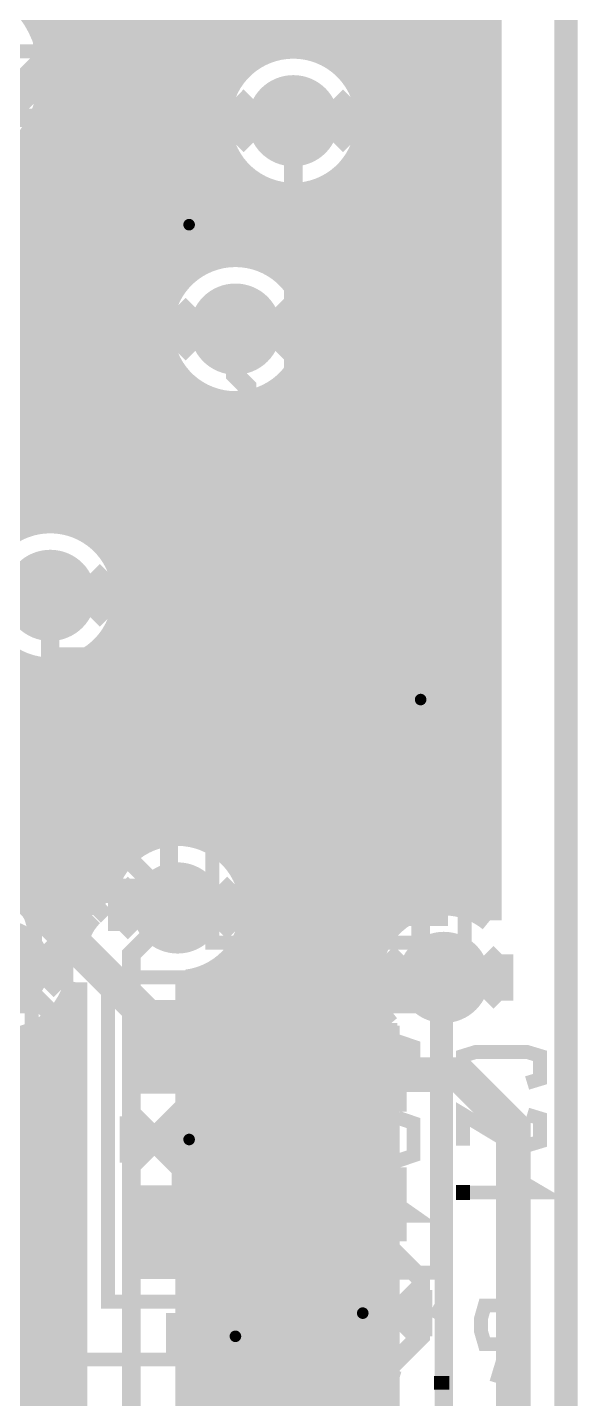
# Model space of a CAD drawing. Extents: x -10 to 131, y -93 to 209.
# Drawn here: x 124.59 to 130.63, y 148.92 to 163.96 of the extents above; entities that cross this region are included whole.
import ezdxf

# ---------------------------------------------------------------- set-up
doc = ezdxf.new("R2010")
doc.units = 0
doc.header["$MEASUREMENT"] = 0
doc.layers.get('0').update_dxf_attribs({"linetype": 'CONTINUOUS'})
for name, color, linetype in [('22-303-0_ASB', 7, 'CONTINUOUS'), ('22-303-0_AST', 7, 'CONTINUOUS'), ('22-303-0_BOT', 2, 'CONTINUOUS'), ('22-303-0_DRD', 6, 'CONTINUOUS'), ('22-303-0_DRL', 1, 'CONTINUOUS'), ('22-303-0_GND', 3, 'CONTINUOUS'), ('22-303-0_IN1', 10, 'CONTINUOUS'), ('22-303-0_SMT', 9, 'CONTINUOUS'), ('22-303-0_SPT', 11, 'CONTINUOUS'), ('22-303-0_SST', 8, 'CONTINUOUS'), ('22-303-0_TOP', 15, 'CONTINUOUS'), ('THRUHOLE_TAP', 2, 'CONTINUOUS')]:
    doc.layers.add(name, color=color, linetype=linetype)

# ---------------------------------------------------------------- blocks, each defined once
blk = doc.blocks.new('ROUND_70')
at = {"const_width": 0.29972}
blk.add_lwpolyline([(-0.14986, 0, 1), (0.14986, 0, 1)], format="xyb", close=True, dxfattribs=at)
blk = doc.blocks.new('ROUND_75')
at = {"const_width": 0.29972}
blk.add_lwpolyline([(-0.14986, 0, 1), (0.14986, 0, 1)], format="xyb", close=True, dxfattribs=at)
blk = doc.blocks.new('ROUND_116')
at = {"const_width": 0.10033}
blk.add_lwpolyline([(-0.050164, 0, 1), (0.050164, 0, 1)], format="xyb", close=True, dxfattribs=at)
blk = doc.blocks.new('ROUND_117')
at = {"const_width": 0.10033}
blk.add_lwpolyline([(-0.050164, 0, 1), (0.050164, 0, 1)], format="xyb", close=True, dxfattribs=at)
blk = doc.blocks.new('ROUND_98')
at = {"const_width": 0.50038}
blk.add_lwpolyline([(-0.25019, 0, 1), (0.25019, 0, 1)], format="xyb", close=True, dxfattribs=at)
blk = doc.blocks.new('ROUND_100')
at = {"const_width": 0.50038}
blk.add_lwpolyline([(-0.25019, 0, 1), (0.25019, 0, 1)], format="xyb", close=True, dxfattribs=at)
blk = doc.blocks.new('ROUND_101')
at = {"const_width": 0.0635}
blk.add_lwpolyline([(-0.03175, 0, 1), (0.03175, 0, 1)], format="xyb", close=True, dxfattribs=at)
blk = doc.blocks.new('ROUND_68')
at = {"const_width": 0.29972}
blk.add_lwpolyline([(-0.14986, 0, 1), (0.14986, 0, 1)], format="xyb", close=True, dxfattribs=at)
blk = doc.blocks.new('RECTANGLE_3')
blk.add_solid([(0.4826, 0.4064), (0.4826, -0.4064), (-0.4826, 0.4064), (-0.4826, -0.4064)])
blk = doc.blocks.new('RECTANGLE_6')
blk.add_solid([(0.63627, 0.51308), (0.63627, -0.51308), (-0.63627, 0.51308), (-0.63627, -0.51308)])
blk = doc.blocks.new('RECTANGLE_53')
blk.add_solid([(0.29972, 0.19939), (0.29972, -0.19939), (-0.29972, 0.19939), (-0.29972, -0.19939)])
blk = doc.blocks.new('RECTANGLE_55')
blk.add_solid([(0.22479, 0.82423), (0.22479, -0.82423), (-0.22479, 0.82423), (-0.22479, -0.82423)])
blk = doc.blocks.new('ROUND_108')
at = {"const_width": 0.10033}
blk.add_lwpolyline([(-0.050164, 0, 1), (0.050164, 0, 1)], format="xyb", close=True, dxfattribs=at)

msp = doc.modelspace()

# ---------------------------------------------------------------- linework, layer by layer
at = {"layer": '22-303-0_ASB', "const_width": 0.254}
msp.add_lwpolyline([(111.00054, 208.99374), (111.00054, 198.99376), (116.0018, 198.99376), (116.0018, 208.99374), (130.50012, 208.99374), (130.50012, -31.00578), (-9.4996, -31.00578), (-9.4996, 208.99374), (111.00054, 208.99374)], dxfattribs=at)
at = {"layer": '22-303-0_AST'}
for points, const_width in [([(111.00054, 208.99374), (111.00054, 198.99376), (116.0018, 198.99376), (116.0018, 208.99374), (130.50012, 208.99374), (130.50012, -31.00578), (-9.4996, -31.00578), (-9.4996, 208.99374), (111.00054, 208.99374)], 0.254), ([(127.762, 166.497), (122.428, 166.497), (122.428, 163.703), (127.762, 163.703), (127.762, 166.497)], 0.1524), ([(126.14402, 162.97402), (126.14402, 154.52598), (118.0211, 154.52598), (117.69598, 154.8511), (117.69598, 156.79928), (118.0211, 157.1244), (117.69598, 157.44952), (117.69598, 162.97402), (126.14402, 162.97402)], 0.20066), ([(129.3876, 153.924), (129.3876, 155.9814), (126.619, 155.9814), (126.619, 153.924), (129.3876, 153.924)], 0.1524), ([(127.88138, 155.48102), (127.88138, 154.6352), (127.82296, 154.46502), (127.46736, 154.46502), (127.40894, 154.6352), (127.40894, 155.48102)], 0.1524), ([(128.66116, 154.97302), (128.30556, 154.97302), (128.24714, 155.1432), (128.24714, 155.31338), (128.30556, 155.48102), (128.66116, 155.48102), (128.71958, 155.31338), (128.71958, 155.1432), (128.48336, 154.46502)], 0.1524), ([(127.254, 149.987), (125.476, 149.987), (125.476, 153.543), (127.254, 153.543), (127.254, 149.987)], 0.1524), ([(122.9995, 153.2255), (122.9995, 150.3045), (124.6378, 150.3045), (124.6378, 153.2255), (122.9995, 153.2255)], 0.1524), ([(127.4445, 153.2255), (127.4445, 150.3045), (129.0828, 150.3045), (129.0828, 153.2255), (127.4445, 153.2255)], 0.1524), ([(126.03734, 152.34158), (125.86716, 152.4), (125.86716, 152.7556), (126.03734, 152.81402), (126.71552, 152.81402), (126.88316, 152.7556), (126.88316, 152.4), (126.71552, 152.34158)], 0.1524), ([(127.9779, 152.36952), (127.81026, 152.42794), (127.81026, 152.78354), (127.9779, 152.84196), (128.65608, 152.84196), (128.82626, 152.78354), (128.82626, 152.42794), (128.65608, 152.36952)], 0.1524), ([(127.81026, 151.53132), (127.81026, 152.00376), (128.4859, 151.53132), (128.65608, 151.53132), (128.82626, 151.58974), (128.82626, 151.94534), (128.65608, 152.00376)], 0.1524), ([(125.86716, 151.62022), (125.86716, 151.85898)], 0.1524), ([(125.86716, 151.7396), (126.88316, 151.7396), (126.71552, 151.85898)], 0.1524), ([(126.37516, 150.84298), (126.37516, 151.19858), (126.54534, 151.257), (126.71552, 151.257), (126.88316, 151.19858), (126.88316, 150.84298), (126.71552, 150.78202), (126.54534, 150.78202), (125.86716, 151.02078)], 0.1524), ([(127.81026, 150.80996), (127.81026, 151.04872)], 0.1524), ([(127.81026, 150.92934), (128.82626, 150.92934), (128.65608, 151.04872)], 0.1524), ([(128.016, 145.288), (123.444, 145.288), (123.444, 147.066), (123.698, 147.32), (123.444, 147.574), (123.444, 149.352), (128.016, 149.352), (128.016, 145.288)], 0.1524)]:
    msp.add_lwpolyline(points, dxfattribs=dict(at, const_width=const_width))
at = {"layer": '22-303-0_BOT'}
for points, const_width in [([(126.6952, 208.28), (126.6952, 161.4424)], 0.254), ([(126.9238, 208.28), (126.9238, 163.49726)], 0.254), ([(127.1524, 208.28), (127.1524, 163.6649)], 0.254), ([(129.4384, 208.28), (129.4384, 154.29992)], 0.254), ([(129.667, 208.28), (129.667, 154.17038)], 0.254), ([(129.2098, 205.37678), (129.2098, 154.34818)], 0.254), ([(127.381, 205.26502), (127.381, 163.73856)], 0.254), ([(127.6096, 204.978), (127.6096, 163.7411)], 0.254), ([(128.9812, 205.02626), (128.9812, 154.3304)], 0.254), ([(127.8382, 204.82814), (127.8382, 163.6776)], 0.254), ([(128.0668, 204.75194), (128.0668, 163.52266)], 0.254), ([(128.524, 204.76464), (128.524, 154.04084)], 0.254), ([(128.7526, 204.85608), (128.7526, 154.2415)], 0.254), ([(128.2954, 204.73162), (128.2954, 163.12134)], 0.254), ([(126.4666, 167.69588), (126.4666, 161.3535)], 0.254), ([(126.238, 167.30472), (126.238, 161.15284)], 0.254), ([(124.8664, 167.1447), (124.8664, 158.54172)], 0.254), ([(125.095, 167.02786), (125.095, 158.50108)], 0.254), ([(125.7808, 167.01262), (125.7808, 154.97048)], 0.254), ([(126.0094, 167.11676), (126.0094, 155.0797)], 0.254), ([(125.3236, 166.97198), (125.3236, 158.3817)], 0.254), ([(125.5522, 166.9669), (125.5522, 158.11754)], 0.254), ([(129.667, 163.957), (124.72162, 163.957)], 0.254), ([(127.32766, 163.7284), (124.80544, 163.7284)], 0.254), ([(129.667, 163.7284), (127.68834, 163.7284)], 0.254), ([(126.9238, 163.4998), (124.83846, 163.4998)], 0.254), ([(129.667, 163.4998), (128.08966, 163.4998)], 0.254), ([(126.7714, 163.2712), (124.82576, 163.2712)], 0.254), ([(129.667, 163.2712), (128.2446, 163.2712)], 0.254), ([(126.70536, 163.0426), (124.7648, 163.0426)], 0.254), ([(129.667, 163.0426), (128.3081, 163.0426)], 0.254), ([(124.6378, 162.79876), (124.6378, 158.51632)], 0.254), ([(126.71044, 162.814), (124.64796, 162.814)], 0.254), ([(129.667, 162.814), (128.30556, 162.814)], 0.254), ([(128.2954, 162.76066), (128.2954, 136.39546)], 0.254), ([(126.78156, 162.5854), (124.4473, 162.5854)], 0.254), ([(129.667, 162.5854), (128.2319, 162.5854)], 0.254), ([(126.9492, 162.3568), (124.03328, 162.3568)], 0.254), ([(126.9238, 162.3822), (126.9238, 161.46018)], 0.254), ([(129.667, 162.3568), (128.06426, 162.3568)], 0.254), ([(128.0668, 162.3568), (128.0668, 136.16686)], 0.254), ([(127.1524, 162.21456), (127.1524, 161.41192)], 0.254), ([(127.8382, 162.2044), (127.8382, 135.93826)], 0.254), ([(129.667, 162.1282), (113.5126, 162.1282)], 0.254), ([(127.381, 162.14344), (127.381, 161.28238)], 0.254), ([(127.6096, 162.13836), (127.6096, 160.9852)], 0.254), ([(129.667, 161.8996), (113.5126, 161.8996)], 0.254), ([(129.667, 161.671), (113.5126, 161.671)], 0.254), ([(126.69266, 161.4424), (113.5126, 161.4424)], 0.254), ([(129.667, 161.4424), (127.05334, 161.4424)], 0.254), ([(126.2888, 161.2138), (113.5126, 161.2138)], 0.254), ([(129.667, 161.2138), (127.45466, 161.2138)], 0.254), ([(126.1364, 160.9852), (113.5126, 160.9852)], 0.254), ([(129.667, 160.9852), (127.6096, 160.9852)], 0.254), ([(126.07036, 160.7566), (113.5126, 160.7566)], 0.254), ([(129.667, 160.7566), (127.6731, 160.7566)], 0.254), ([(126.07544, 160.528), (113.5126, 160.528)], 0.254), ([(129.667, 160.528), (127.67056, 160.528)], 0.254), ([(126.14656, 160.2994), (113.5126, 160.2994)], 0.254), ([(129.667, 160.2994), (127.5969, 160.2994)], 0.254), ([(127.6096, 160.32226), (127.6096, 135.70966)], 0.254), ([(126.3142, 160.0708), (113.5126, 160.0708)], 0.254), ([(126.238, 160.15462), (126.238, 155.11272)], 0.254), ([(129.667, 160.0708), (127.42926, 160.0708)], 0.254), ([(126.4666, 159.9565), (126.4666, 155.0797)], 0.254), ([(127.381, 160.02762), (127.381, 135.48106)], 0.254), ([(129.667, 159.8422), (113.5126, 159.8422)], 0.254), ([(126.6952, 159.8676), (126.6952, 154.97048)], 0.254), ([(126.9238, 159.84728), (126.9238, 154.73172)], 0.254), ([(127.1524, 159.89554), (127.1524, 135.25246)], 0.254), ([(129.667, 159.6136), (113.5126, 159.6136)], 0.254), ([(129.667, 159.385), (113.5126, 159.385)], 0.254), ([(129.667, 159.1564), (113.5126, 159.1564)], 0.254), ([(129.667, 158.9278), (113.5126, 158.9278)], 0.254), ([(129.667, 158.6992), (113.5126, 158.6992)], 0.254), ([(124.50826, 158.4706), (113.5126, 158.4706)], 0.254), ([(129.667, 158.4706), (125.1712, 158.4706)], 0.254), ([(129.667, 158.242), (125.46838, 158.242)], 0.254), ([(129.667, 158.0134), (125.59792, 158.0134)], 0.254), ([(129.667, 157.7848), (125.64618, 157.7848)], 0.254), ([(129.667, 157.5562), (125.6284, 157.5562)], 0.254), ([(129.667, 157.3276), (125.5395, 157.3276)], 0.254), ([(125.5522, 157.35046), (125.5522, 154.73172)], 0.254), ([(125.3236, 157.0863), (125.3236, 154.25166)], 0.254), ([(129.667, 157.099), (125.33884, 157.099)], 0.254), ([(124.6378, 156.95168), (124.6378, 154.41676)], 0.254), ([(124.8664, 156.92628), (124.8664, 154.27706)], 0.254), ([(125.095, 156.96692), (125.095, 153.9367)], 0.254), ([(129.667, 156.8704), (118.53672, 156.8704)], 0.254), ([(129.667, 156.6418), (118.51132, 156.6418)], 0.254), ([(129.667, 156.4132), (118.41226, 156.4132)], 0.254), ([(129.667, 156.1846), (118.19382, 156.1846)], 0.254), ([(129.667, 155.956), (115.3287, 155.956)], 0.254), ([(129.667, 155.7274), (115.2906, 155.7274)], 0.254), ([(129.667, 155.4988), (115.2906, 155.4988)], 0.254), ([(129.667, 155.2702), (115.2906, 155.2702)], 0.254), ([(125.90526, 155.0416), (115.2906, 155.0416)], 0.254), ([(129.667, 155.0416), (126.5682, 155.0416)], 0.254), ([(125.61062, 154.813), (122.03684, 154.813)], 0.254), ([(129.667, 154.813), (126.86538, 154.813)], 0.254), ([(125.47854, 154.5844), (122.2375, 154.5844)], 0.254), ([(129.667, 154.5844), (126.99492, 154.5844)], 0.254), ([(125.4252, 154.3558), (124.75972, 154.3558)], 0.254), ([(125.43282, 154.36088), (125.30582, 154.23388)], 0.254), ([(129.667, 154.3558), (127.04318, 154.3558)], 0.254), ([(126.238, 154.305), (125.73, 153.797), (125.73, 145.542)], 0.2032), ([(125.21692, 154.1272), (124.99848, 154.1272)], 0.254), ([(128.6002, 154.1272), (127.0254, 154.1272)], 0.254), ([(125.12802, 153.8986), (125.1077, 153.8986)], 0.254), ([(126.9238, 153.87828), (126.9238, 135.02386)], 0.254), ([(128.43256, 153.8986), (126.9365, 153.8986)], 0.254), ([(126.6952, 153.63952), (126.6952, 134.79526)], 0.254), ([(128.36144, 153.67), (126.73584, 153.67)], 0.254), ([(125.1204, 153.48966), (125.1204, 146.07032)], 0.254), ([(126.3396, 153.50236), (126.3396, 146.07032)], 0.254), ([(126.4666, 153.5303), (126.4666, 145.8722)], 0.254), ([(129.159, 153.543), (129.159, 146.304)], 0.2032), ([(125.095, 153.40076), (125.095, 146.03984)], 0.254), ([(128.35636, 153.4414), (126.3396, 153.4414)], 0.254), ([(125.1204, 153.2128), (124.99848, 153.2128)], 0.254), ([(128.4224, 153.2128), (126.3396, 153.2128)], 0.254), ([(124.8664, 153.06294), (124.8664, 138.0617)], 0.254), ([(128.524, 153.04262), (128.524, 146.80184)], 0.254), ([(128.5494, 153.01214), (128.5494, 146.83232)], 0.254), ([(124.6378, 152.9207), (124.6378, 146.47672)], 0.254), ([(125.1204, 152.9842), (124.75972, 152.9842)], 0.254), ([(128.5494, 152.9842), (126.3396, 152.9842)], 0.254), ([(125.1204, 152.7556), (122.1486, 152.7556)], 0.254), ([(128.5494, 152.7556), (126.3396, 152.7556)], 0.254), ([(125.1204, 152.527), (122.1486, 152.527)], 0.254), ([(128.5494, 152.527), (126.3396, 152.527)], 0.254), ([(125.1204, 152.2984), (122.1486, 152.2984)], 0.254), ([(128.5494, 152.2984), (126.3396, 152.2984)], 0.254), ([(125.1204, 152.0698), (122.1486, 152.0698)], 0.254), ([(128.5494, 152.0698), (126.3396, 152.0698)], 0.254), ([(125.1204, 151.8412), (122.1486, 151.8412)], 0.254), ([(128.5494, 151.8412), (126.3396, 151.8412)], 0.254), ([(125.1204, 151.6126), (122.1486, 151.6126)], 0.254), ([(128.5494, 151.6126), (126.3396, 151.6126)], 0.254), ([(125.1204, 151.384), (122.1486, 151.384)], 0.254), ([(128.5494, 151.384), (126.3396, 151.384)], 0.254), ([(125.1204, 151.1554), (122.1486, 151.1554)], 0.254), ([(128.5494, 151.1554), (126.3396, 151.1554)], 0.254), ([(125.1204, 150.9268), (122.1486, 150.9268)], 0.254), ([(128.5494, 150.9268), (126.3396, 150.9268)], 0.254), ([(125.1204, 150.6982), (122.1486, 150.6982)], 0.254), ([(128.5494, 150.6982), (126.3396, 150.6982)], 0.254), ([(125.1204, 150.4696), (122.1486, 150.4696)], 0.254), ([(128.5494, 150.4696), (126.3396, 150.4696)], 0.254), ([(125.1204, 150.241), (122.1486, 150.241)], 0.254), ([(128.5494, 150.241), (126.3396, 150.241)], 0.254), ([(125.1204, 150.0124), (122.1486, 150.0124)], 0.254), ([(128.5494, 150.0124), (126.3396, 150.0124)], 0.254), ([(125.1204, 149.7838), (122.1486, 149.7838)], 0.254), ([(128.5494, 149.7838), (126.3396, 149.7838)], 0.254), ([(125.1204, 149.5552), (122.1486, 149.5552)], 0.254), ([(128.5494, 149.5552), (126.3396, 149.5552)], 0.254), ([(125.1204, 149.3266), (122.1486, 149.3266)], 0.254), ([(128.5494, 149.3266), (126.3396, 149.3266)], 0.254), ([(125.1204, 149.098), (122.1486, 149.098)], 0.254), ([(128.5494, 149.098), (126.3396, 149.098)], 0.254), ([(125.1204, 148.8694), (122.1486, 148.8694)], 0.254), ([(128.5494, 148.8694), (126.3396, 148.8694)], 0.254)]:
    msp.add_lwpolyline(points, dxfattribs=dict(at, const_width=const_width))
at = {"layer": '22-303-0_BOT', "const_width": 0.254}
for points in [[(124.841, 163.449, 0.4142136), (123.698, 164.592)], [(127.508, 163.74872, 0.4142136), (126.70028, 162.941)], [(128.31572, 162.941, 0.4142136), (127.508, 163.74872)], [(123.698, 162.306, 0.4142136), (124.841, 163.449)], [(126.70028, 162.941, 0.4142136), (127.508, 162.13328)], [(127.508, 162.13328, 0.4142136), (128.31572, 162.941)], [(126.873, 161.46272, 0.4142136), (126.06528, 160.655)], [(127.68072, 160.655, 0.4142136), (126.873, 161.46272)], [(126.06528, 160.655, 0.4142136), (126.873, 159.84728)], [(126.873, 159.84728, 0.4142136), (127.68072, 160.655)], [(124.841, 158.54172, 0.4142136), (124.03328, 157.734)], [(125.64872, 157.734, 0.4142136), (124.841, 158.54172)], [(124.03328, 157.734, 0.4142136), (124.841, 156.92628)], [(124.841, 156.92628, 0.4142136), (125.64872, 157.734)], [(126.238, 155.11272, 0.394063), (125.43282, 154.36088)], [(127.04572, 154.305, 0.4142136), (126.238, 155.11272)], [(125.1204, 153.84272, 0.3522926), (124.333, 154.47518)], [(125.2982, 154.2288, 0.1794468), (125.12107, 153.84286)], [(125.2982, 154.2288, 0.1794468), (125.12107, 153.84286)], [(126.3396, 153.50236, 0.377798), (127.04826, 154.305)], [(129.159, 154.35072, 0.4142136), (128.35128, 153.543)], [(129.667, 154.17038, 0.1718209), (129.159, 154.35026)], [(124.333, 152.86228, 0.3497048), (125.1204, 153.48966)], [(128.35128, 153.543, 0.181057), (128.54987, 153.01255)]]:
    msp.add_lwpolyline(points, format="xyb", dxfattribs=at)
at = {"layer": '22-303-0_DRD', "const_width": 0.254}
for points in [[(111.00054, 208.99374), (111.00054, 198.99376), (116.0018, 198.99376), (116.0018, 208.99374), (130.50012, 208.99374), (130.50012, -31.00578), (-9.4996, -31.00578), (-9.4996, 208.99374), (111.00054, 208.99374)], [(126.873, 162.687), (127.508, 163.322)], [(127.508, 163.322), (128.143, 162.687)], [(126.873, 163.195), (126.873, 162.687)], [(127.508, 162.56), (126.873, 163.195)], [(128.143, 163.195), (127.508, 162.56)], [(128.143, 162.687), (128.143, 163.195)], [(125.73, 161.54654), (126.365, 162.18154)], [(125.73, 161.54654), (126.365, 162.18154)], [(126.365, 162.18154), (127, 161.54654)], [(126.365, 162.18154), (127, 161.54654)], [(125.73, 162.05454), (125.73, 161.54654)], [(126.365, 161.41954), (125.73, 162.05454)], [(125.73, 162.05454), (125.73, 161.54654)], [(126.365, 161.41954), (125.73, 162.05454)], [(127, 162.05454), (126.365, 161.41954)], [(127, 162.05454), (126.365, 161.41954)], [(127, 161.54654), (127, 162.05454)], [(127, 161.54654), (127, 162.05454)], [(126.238, 160.401), (126.873, 161.036)], [(126.873, 161.036), (127.508, 160.401)], [(126.238, 160.909), (126.238, 160.401)], [(126.873, 160.274), (126.238, 160.909)], [(127.508, 160.909), (126.873, 160.274)], [(127.508, 160.401), (127.508, 160.909)], [(124.206, 157.48), (124.841, 158.115)], [(124.841, 158.115), (125.476, 157.48)], [(124.841, 157.353), (124.206, 157.988)], [(125.476, 157.988), (124.841, 157.353)], [(125.476, 157.48), (125.476, 157.988)], [(128.27, 156.337), (128.905, 156.972)], [(128.27, 156.337), (128.905, 156.972)], [(128.905, 156.972), (129.54, 156.337)], [(128.905, 156.972), (129.54, 156.337)], [(128.27, 156.845), (128.27, 156.337)], [(128.905, 156.21), (128.27, 156.845)], [(128.27, 156.845), (128.27, 156.337)], [(128.905, 156.21), (128.27, 156.845)], [(129.54, 156.845), (128.905, 156.21)], [(129.54, 156.845), (128.905, 156.21)], [(129.54, 156.337), (129.54, 156.845)], [(129.54, 156.337), (129.54, 156.845)], [(125.603, 154.051), (126.238, 154.686)], [(126.238, 154.686), (126.873, 154.051)], [(125.603, 154.559), (125.603, 154.051)], [(126.238, 153.924), (125.603, 154.559)], [(126.873, 154.559), (126.238, 153.924)], [(126.873, 154.051), (126.873, 154.559)], [(124.333, 154.051), (124.968, 153.416)], [(124.968, 153.924), (124.333, 153.289)], [(124.968, 153.416), (124.968, 153.924)], [(128.524, 153.289), (129.159, 153.924)], [(129.159, 153.924), (129.794, 153.289)], [(128.524, 153.797), (128.524, 153.289)], [(129.159, 153.162), (128.524, 153.797)], [(129.794, 153.797), (129.159, 153.162)], [(129.794, 153.289), (129.794, 153.797)], [(125.73, 151.511), (126.365, 152.146)], [(125.73, 151.511), (126.365, 152.146)], [(126.365, 152.146), (127, 151.511)], [(126.365, 152.146), (127, 151.511)], [(125.73, 152.019), (125.73, 151.511)], [(126.365, 151.384), (125.73, 152.019)], [(125.73, 152.019), (125.73, 151.511)], [(126.365, 151.384), (125.73, 152.019)], [(127, 152.019), (126.365, 151.384)], [(127, 152.019), (126.365, 151.384)], [(127, 151.511), (127, 152.019)], [(127, 151.511), (127, 152.019)], [(127.635, 149.606), (128.27, 150.241)], [(128.27, 150.241), (128.905, 149.606)], [(127.635, 150.114), (127.635, 149.606)], [(128.27, 149.479), (127.635, 150.114)], [(128.905, 150.114), (128.27, 149.479)], [(128.905, 149.606), (128.905, 150.114)], [(126.238, 149.352), (126.873, 149.987)], [(126.238, 149.352), (126.873, 149.987)], [(126.238, 149.352), (126.873, 149.987)], [(126.238, 149.352), (126.873, 149.987)], [(126.238, 149.86), (126.238, 149.352)], [(126.873, 149.225), (126.238, 149.86)], [(126.238, 149.86), (126.238, 149.352)], [(126.873, 149.225), (126.238, 149.86)], [(126.238, 149.86), (126.238, 149.352)], [(126.873, 149.225), (126.238, 149.86)], [(126.238, 149.86), (126.238, 149.352)], [(126.873, 149.225), (126.238, 149.86)], [(126.873, 149.987), (127.508, 149.352)], [(126.873, 149.987), (127.508, 149.352)], [(126.873, 149.987), (127.508, 149.352)], [(126.873, 149.987), (127.508, 149.352)], [(127.508, 149.86), (126.873, 149.225)], [(127.508, 149.86), (126.873, 149.225)], [(127.508, 149.86), (126.873, 149.225)], [(127.508, 149.86), (126.873, 149.225)], [(127.508, 149.352), (127.508, 149.86)], [(127.508, 149.352), (127.508, 149.86)], [(127.508, 149.352), (127.508, 149.86)], [(127.508, 149.352), (127.508, 149.86)]]:
    msp.add_lwpolyline(points, dxfattribs=at)
at = {"layer": '22-303-0_DRL', "const_width": 0.254}
msp.add_lwpolyline([(111.00054, 208.99374), (111.00054, 198.99376), (116.0018, 198.99376), (116.0018, 208.99374), (130.50012, 208.99374), (130.50012, -31.00578), (-9.4996, -31.00578), (-9.4996, 208.99374), (111.00054, 208.99374)], dxfattribs=at)
at = {"layer": '22-303-0_GND', "const_width": 0.254}
msp.add_lwpolyline([(111.00054, 208.99374), (111.00054, 198.99376), (116.0018, 198.99376), (116.0018, 208.99374), (130.50012, 208.99374), (130.50012, -31.00578), (-9.4996, -31.00578), (-9.4996, 208.99374), (111.00054, 208.99374)], dxfattribs=at)
at = {"layer": '22-303-0_IN1', "const_width": 0.2032}
for points in [[(127.508, 162.941), (127.508, 151.638), (128.905, 150.241), (128.905, 149.606), (128.016, 148.717), (128.016, 130.683), (127.762, 130.429)], [(126.873, 160.655), (126.873, 160.15208), (127, 160.02508), (127, 150.749), (127.508, 150.241), (127.508, 131.572), (126.365, 130.429)], [(124.841, 157.734), (124.841, 155.067), (123.698, 153.924), (123.698, 153.416), (124.587, 152.527), (124.587, 138.557), (124.206, 138.176), (124.206, 120.65), (125.603, 119.253), (125.603, 85.852), (124.968, 85.217), (124.968, 83.82), (125.222, 83.566), (125.222, 81.915), (124.46, 81.153), (124.46, 62.103)], [(126.365, 89.535), (126.873, 90.043), (126.873, 95.377), (126.111, 96.139), (126.111, 119.38), (124.714, 120.777), (124.714, 137.668), (125.095, 138.049), (125.095, 152.908), (124.333, 153.67)]]:
    msp.add_lwpolyline(points, dxfattribs=at)
at = {"layer": '22-303-0_SST'}
for points, const_width in [([(127.762, 166.497), (127.762, 163.703), (122.428, 163.703), (122.428, 166.497), (127.762, 166.497)], 0.1524), ([(126.14402, 162.97402), (117.69598, 162.97402), (117.69598, 157.44952), (118.0211, 157.1244), (117.69598, 156.79928), (117.69598, 154.8511), (118.0211, 154.52598), (126.14402, 154.52598), (126.14402, 162.97402)], 0.20066), ([(128.2954, 157.09138), (127.58928, 157.09138), (127.44704, 157.13456), (127.44704, 157.38856), (127.58928, 157.4292), (128.2954, 157.4292)], 0.1524), ([(127.87122, 156.44876), (127.87122, 156.70276), (128.01092, 156.7434), (128.15316, 156.7434), (128.2954, 156.70276), (128.2954, 156.44876), (128.15316, 156.40558), (128.01092, 156.40558), (127.44704, 156.57576)], 0.1524), ([(129.3876, 153.924), (129.3876, 155.9814), (126.619, 155.9814), (126.619, 153.924), (129.3876, 153.924)], 0.1524), ([(124.46, 153.49982), (124.37618, 153.64206), (124.333, 153.78176), (124.333, 154.0637), (124.37618, 154.20594), (124.46, 154.34818), (124.54636, 154.34818), (124.63018, 154.20594), (124.67336, 154.0637), (124.67336, 153.78176), (124.63018, 153.64206), (124.54636, 153.49982), (124.46, 153.49982)], 0.1524), ([(127.254, 149.987), (127.254, 153.543), (125.476, 153.543), (125.476, 149.987), (127.254, 149.987)], 0.1524), ([(122.9995, 153.2255), (122.9995, 150.3045), (124.6378, 150.3045), (124.6378, 153.2255), (122.9995, 153.2255)], 0.1524), ([(127.4445, 153.2255), (127.4445, 150.3045), (129.0828, 150.3045), (129.0828, 153.2255), (127.4445, 153.2255)], 0.1524), ([(129.50952, 152.38476), (129.36982, 152.42794), (129.36982, 152.68194), (129.50952, 152.72512), (130.0734, 152.72512), (130.21564, 152.68194), (130.21564, 152.42794), (130.0734, 152.38476)], 0.1524), ([(129.36982, 151.69896), (129.36982, 152.03932), (129.9337, 151.69896), (130.0734, 151.69896), (130.21564, 151.74214), (130.21564, 151.99614), (130.0734, 152.03932)], 0.1524), ([(129.36982, 151.09952), (129.36982, 151.26716)], 0.1524), ([(129.36982, 151.18334), (130.21564, 151.18334), (130.0734, 151.26716)], 0.1524), ([(129.13614, 149.09546), (129.13614, 149.94382), (129.05232, 149.80158)], 0.1524), ([(128.62052, 149.2377), (128.57734, 149.09546), (128.32334, 149.09546), (128.28016, 149.2377), (128.28016, 149.80158), (128.32334, 149.94382), (128.57734, 149.94382), (128.62052, 149.80158)], 0.1524), ([(129.86258, 149.51964), (129.60858, 149.51964), (129.56794, 149.65934), (129.56794, 149.80158), (129.60858, 149.94382), (129.86258, 149.94382), (129.90576, 149.80158), (129.90576, 149.65934), (129.73558, 149.09546)], 0.1524), ([(128.016, 145.288), (128.016, 149.352), (123.444, 149.352), (123.444, 147.574), (123.698, 147.32), (123.444, 147.066), (123.444, 145.288), (128.016, 145.288)], 0.1524), ([(129.21996, 149.09546), (129.05232, 149.09546)], 0.1524)]:
    msp.add_lwpolyline(points, dxfattribs=dict(at, const_width=const_width))
at = {"layer": '22-303-0_TOP'}
for points, const_width in [([(126.21006, 173.72076), (128.28524, 173.72076), (129.794, 172.212), (129.794, 167.64), (128.905, 166.751), (125.984, 166.751), (124.841, 165.608), (124.841, 163.576), (124.19584, 162.93084), (124.19584, 161.80054)], 0.381), ([(124.84354, 161.80054), (124.84354, 162.687), (125.09754, 162.941), (127.508, 162.941)], 0.2032), ([(118.99392, 161.80054), (118.99392, 160.909), (119.24792, 160.655), (126.873, 160.655)], 0.2032), ([(125.49378, 161.80054), (126.365, 161.80054)], 0.381), ([(126.365, 161.80054), (125.49378, 161.80054)], 0.381), ([(128.905, 154.95524), (129.30124, 154.95524), (129.54, 155.194), (129.54, 157.099), (128.905, 157.734), (124.841, 157.734)], 0.2032), ([(124.84354, 155.69946), (124.84354, 156.845), (124.97054, 156.972), (126.619, 156.972), (127.10414, 156.48686), (127.10414, 155.60548)], 0.381), ([(128.905, 156.591), (128.905, 155.60548)], 0.381), ([(128.905, 156.591), (128.905, 155.60548)], 0.381), ([(124.19584, 155.69946), (124.19584, 154.69616), (124.46, 154.432), (124.587, 154.432), (126.238, 152.781), (126.365, 152.781), (127.127, 152.781), (127.127, 154.28214), (127.10414, 154.305)], 0.381), ([(125.49378, 155.69946), (125.49378, 155.04922), (126.238, 154.305)], 0.2032), ([(128.905, 154.305), (128.905, 153.797), (129.159, 153.543)], 0.2032), ([(128.27, 152.4762), (127.9652, 152.781), (127.127, 152.781), (126.365, 152.781)], 0.381), ([(128.27, 152.4762), (129.3368, 152.4762), (129.921, 151.892), (129.921, 145.542), (129.794, 145.415), (129.794, 140.2588), (128.905, 140.2588)], 0.381), ([(126.365, 151.765), (126.365, 150.749)], 0.381), ([(126.365, 150.749), (126.365, 151.765)], 0.381), ([(128.27, 151.0538), (128.27, 149.86)], 0.381), ([(126.873, 148.336), (126.873, 149.606)], 0.381), ([(126.873, 148.336), (126.873, 149.606)], 0.381), ([(126.873, 148.336), (126.873, 149.606)], 0.381), ([(126.873, 149.606), (126.873, 148.336)], 0.381)]:
    msp.add_lwpolyline(points, dxfattribs=dict(at, const_width=const_width))

# ---------------------------------------------------------------- block references
at = {"layer": '22-303-0_BOT'}
for name, p in [('ROUND_70', (127.508, 162.941)), ('ROUND_75', (126.365, 161.80054)), ('ROUND_70', (126.873, 160.655)), ('ROUND_70', (124.841, 157.734)), ('ROUND_75', (128.905, 156.591)), ('ROUND_70', (126.238, 154.305)), ('ROUND_70', (124.333, 153.67)), ('ROUND_70', (129.159, 153.543)), ('ROUND_75', (126.365, 151.765)), ('ROUND_70', (128.27, 149.86)), ('ROUND_75', (126.873, 149.606))]:
    msp.add_blockref(name, p, dxfattribs=at)
at = {"layer": '22-303-0_DRL'}
for name, p in [('ROUND_116', (127.508, 162.941)), ('ROUND_117', (126.365, 161.80054)), ('ROUND_116', (126.873, 160.655)), ('ROUND_116', (124.841, 157.734)), ('ROUND_117', (128.905, 156.591)), ('ROUND_117', (126.238, 154.305)), ('ROUND_117', (129.159, 153.543)), ('ROUND_117', (126.365, 151.765)), ('ROUND_117', (128.27, 149.86)), ('ROUND_117', (126.873, 149.606))]:
    msp.add_blockref(name, p, dxfattribs=at)
at = {"layer": '22-303-0_GND'}
for name, p in [('ROUND_98', (127.508, 162.941)), ('ROUND_101', (126.365, 161.80054)), ('ROUND_98', (126.873, 160.655)), ('ROUND_98', (124.841, 157.734)), ('ROUND_101', (128.905, 156.591)), ('ROUND_100', (126.238, 154.305)), ('ROUND_100', (124.333, 153.67)), ('ROUND_100', (129.159, 153.543)), ('ROUND_101', (126.365, 151.765)), ('ROUND_101', (128.27, 149.86)), ('ROUND_101', (126.873, 149.606))]:
    msp.add_blockref(name, p, dxfattribs=at)
at = {"layer": '22-303-0_IN1'}
for name, p in [('ROUND_70', (127.508, 162.941)), ('ROUND_75', (126.365, 161.80054)), ('ROUND_70', (126.873, 160.655)), ('ROUND_68', (124.841, 157.734)), ('ROUND_75', (128.905, 156.591)), ('ROUND_70', (126.238, 154.305)), ('ROUND_70', (124.333, 153.67)), ('ROUND_70', (129.159, 153.543)), ('ROUND_75', (126.365, 151.765)), ('ROUND_70', (128.27, 149.86)), ('ROUND_75', (126.873, 149.606))]:
    msp.add_blockref(name, p, dxfattribs=at)
at = {"layer": '22-303-0_SMT'}
for name, p in [('RECTANGLE_55', (124.84354, 161.80054)), ('RECTANGLE_55', (125.49378, 161.80054)), ('RECTANGLE_55', (124.84354, 155.69946)), ('RECTANGLE_55', (125.49378, 155.69946)), ('RECTANGLE_53', (127.10414, 155.60548)), ('RECTANGLE_53', (128.905, 155.60548)), ('RECTANGLE_53', (128.905, 154.95524)), ('RECTANGLE_53', (127.10414, 154.305)), ('RECTANGLE_53', (128.905, 154.305)), ('RECTANGLE_6', (126.365, 152.781)), ('RECTANGLE_3', (128.27, 152.4762)), ('RECTANGLE_3', (128.27, 151.0538)), ('RECTANGLE_6', (126.365, 150.749))]:
    msp.add_blockref(name, p, dxfattribs=at)
at = {"layer": '22-303-0_SPT'}
for name, p in [('RECTANGLE_55', (124.84354, 161.80054)), ('RECTANGLE_55', (125.49378, 161.80054)), ('RECTANGLE_55', (124.84354, 155.69946)), ('RECTANGLE_55', (125.49378, 155.69946)), ('RECTANGLE_53', (127.10414, 155.60548)), ('RECTANGLE_53', (128.905, 155.60548)), ('RECTANGLE_53', (128.905, 154.95524)), ('RECTANGLE_53', (127.10414, 154.305)), ('RECTANGLE_53', (128.905, 154.305)), ('RECTANGLE_6', (126.365, 152.781)), ('RECTANGLE_3', (128.27, 152.4762)), ('RECTANGLE_3', (128.27, 151.0538)), ('RECTANGLE_6', (126.365, 150.749))]:
    msp.add_blockref(name, p, dxfattribs=at)
at = {"layer": '22-303-0_TOP'}
for name, p in [('ROUND_70', (127.508, 162.941)), ('RECTANGLE_55', (124.84354, 161.80054)), ('RECTANGLE_55', (125.49378, 161.80054)), ('ROUND_70', (126.365, 161.80054)), ('ROUND_70', (126.873, 160.655)), ('ROUND_70', (124.841, 157.734)), ('ROUND_70', (128.905, 156.591)), ('RECTANGLE_55', (124.84354, 155.69946)), ('RECTANGLE_55', (125.49378, 155.69946)), ('RECTANGLE_53', (127.10414, 155.60548)), ('RECTANGLE_53', (128.905, 155.60548)), ('RECTANGLE_53', (128.905, 154.95524)), ('ROUND_70', (126.238, 154.305)), ('RECTANGLE_53', (127.10414, 154.305)), ('RECTANGLE_53', (128.905, 154.305)), ('ROUND_70', (124.333, 153.67)), ('ROUND_70', (129.159, 153.543)), ('RECTANGLE_6', (126.365, 152.781)), ('RECTANGLE_3', (128.27, 152.4762)), ('ROUND_70', (126.365, 151.765)), ('RECTANGLE_3', (128.27, 151.0538)), ('RECTANGLE_6', (126.365, 150.749)), ('ROUND_70', (128.27, 149.86)), ('ROUND_70', (126.873, 149.606))]:
    msp.add_blockref(name, p, dxfattribs=at)
at = {"layer": 'THRUHOLE_TAP'}
for p in [(127.508, 162.941), (126.365, 161.80054), (126.873, 160.655), (124.841, 157.734), (128.905, 156.591), (126.238, 154.305), (129.159, 153.543), (126.365, 151.765), (128.27, 149.86), (126.873, 149.606)]:
    msp.add_blockref('ROUND_108', p, dxfattribs=at)

doc.saveas('drawing.dxf')
